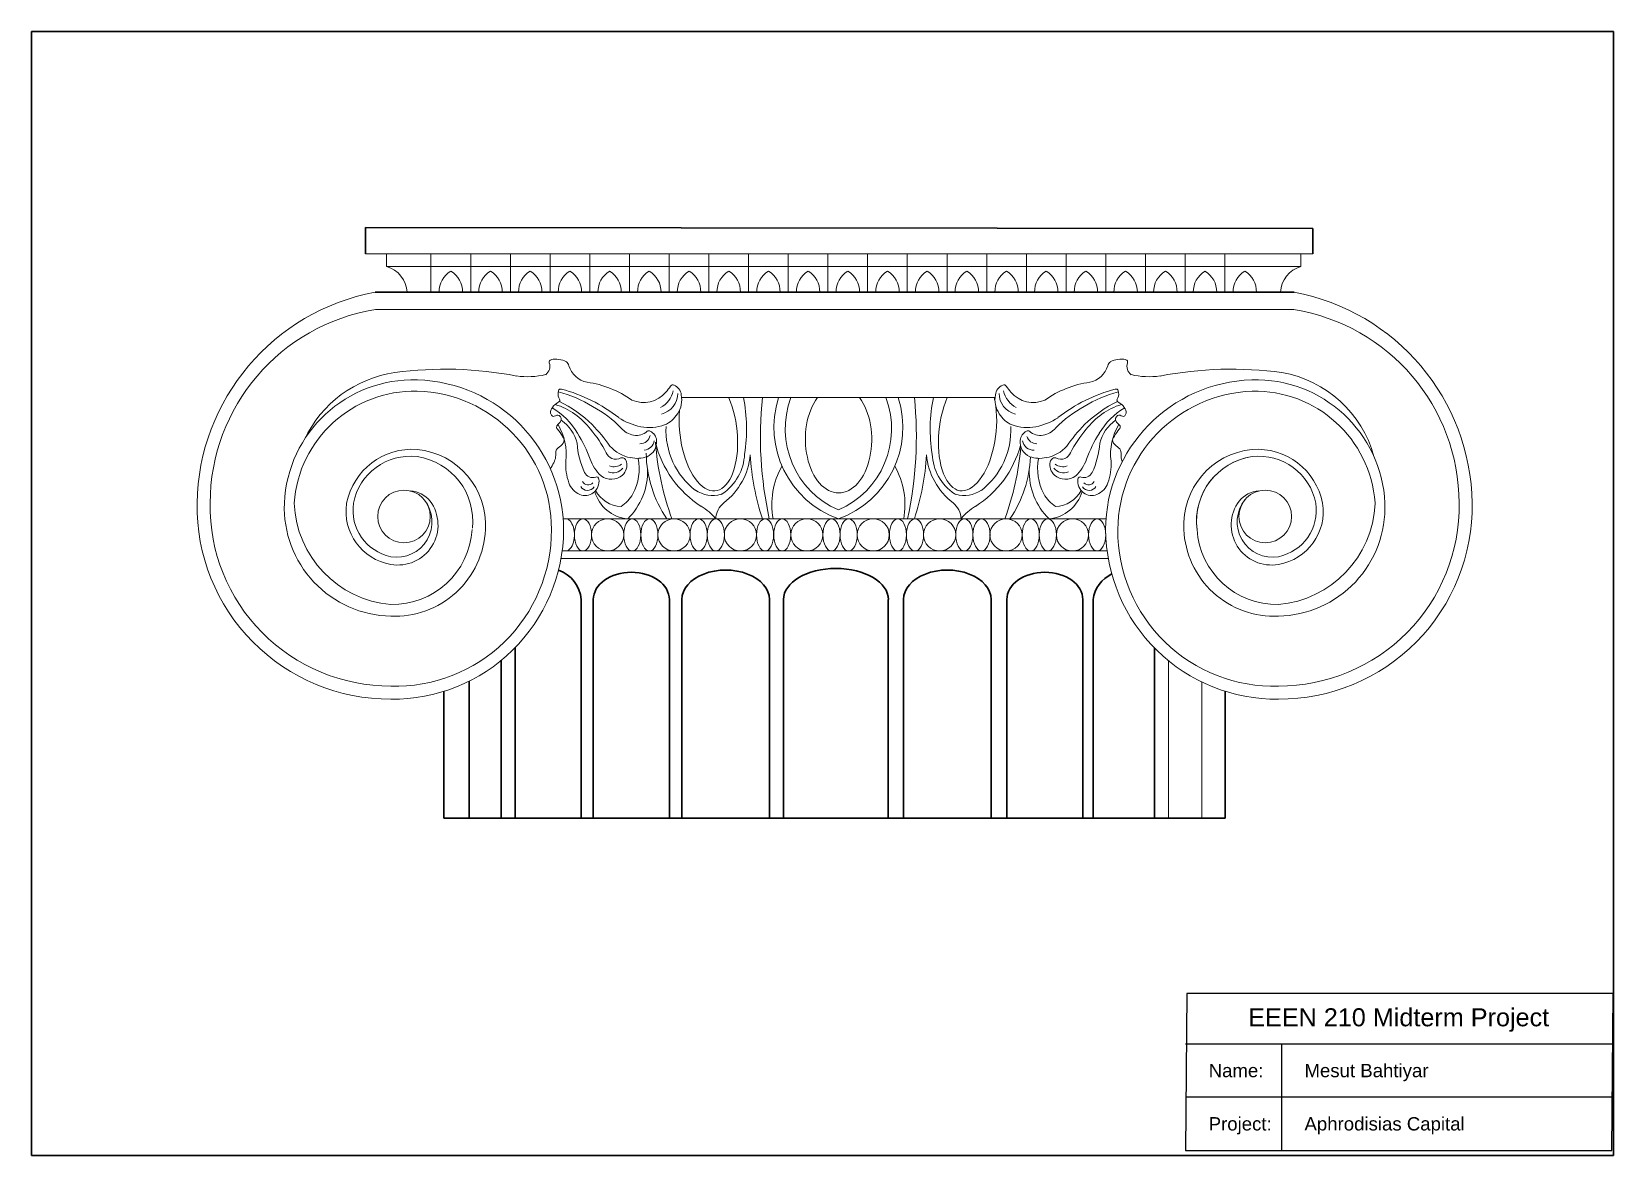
# Model space of a CAD drawing. Header units: millimetres. Extents: x -1 to 296, y 0 to 211.
import ezdxf
from ezdxf.enums import TextEntityAlignment as Align

# ---------------------------------------------------------------- set-up
doc = ezdxf.new("R2010")
doc.units = ezdxf.units.MM
doc.layers.add('Drawing', color=7, linetype='Continuous', lineweight=30)
doc.layers.add('Frame', color=30, linetype='Continuous', lineweight=30)
doc.styles.get("Standard").update_dxf_attribs({"font": 'arial.ttf'})

msp = doc.modelspace()

# ---------------------------------------------------------------- linework, layer by layer
for p, q in [((215.94, 21.09), (295.94, 21.09)), ((233.94, 21.09), (233.94, 1.09)), ((295.94, 11.09), (215.94, 11.09))]:
    msp.add_line(p, q)
msp.add_lwpolyline([(296.19, 30.58), (216.19, 30.58), (215.94, 1.09), (295.94, 1.09)], close=True)
at = {"layer": 'Drawing'}
for p, q in [((239.82, 174.14), (61.97, 174.36)), ((61.97, 174.36), (61.97, 169.4)), ((239.82, 169.4), (239.82, 174.14)), ((236.32, 162.2), (63.74, 162.2)), ((102.42, 104.5), (102.42, 63.48)), ((104.71, 104.51), (104.71, 63.49)), ((119, 104.51), (119, 63.49)), ((121.33, 104.51), (121.33, 63.49)), ((137.8, 104.51), (137.8, 63.49)), ((140.44, 104.51), (140.44, 63.49)), ((160.11, 104.51), (160.11, 63.49)), ((162.96, 104.51), (162.96, 63.49)), ((179.42, 104.51), (179.42, 63.49)), ((182.36, 104.51), (182.36, 63.49)), ((196.64, 104.51), (196.64, 63.49)), ((198.56, 104.51), (198.56, 63.49)), ((90.03, 63.49), (90.03, 95.48)), ((210.12, 63.49), (210.12, 95.38)), ((87.44, 93.1), (87.44, 63.49)), ((81.39, 89.18), (81.39, 63.49)), ((76.67, 63.49), (76.67, 87.28)), ((223.39, 63.49), (223.39, 87.28)), ((223.39, 63.49), (76.67, 63.49))]:
    msp.add_line(p, q, dxfattribs=at)
at = {"layer": 'Drawing', "lineweight": 5}
for p, q in [((239.82, 169.4), (61.97, 169.4)), ((65.91, 167.01), (65.91, 169.4)), ((74.24, 162.2), (74.24, 169.4)), ((81.69, 162.2), (81.69, 169.4)), ((89.15, 162.2), (89.15, 169.4)), ((96.6, 162.2), (96.6, 169.4)), ((104.05, 162.2), (104.05, 169.4)), ((111.51, 162.2), (111.51, 169.4)), ((118.96, 162.2), (118.96, 169.4)), ((126.41, 162.2), (126.41, 169.4)), ((133.87, 162.2), (133.87, 169.4)), ((141.32, 162.2), (141.32, 169.4)), ((148.77, 162.2), (148.77, 169.4)), ((156.23, 162.2), (156.23, 169.4)), ((163.68, 162.2), (163.68, 169.4)), ((171.13, 162.2), (171.13, 169.4)), ((178.59, 162.2), (178.59, 169.4)), ((186.04, 162.2), (186.04, 169.4)), ((193.49, 162.2), (193.49, 169.4)), ((200.95, 162.2), (200.95, 169.4)), ((208.4, 162.2), (208.4, 169.4)), ((215.85, 162.2), (215.85, 169.4)), ((223.31, 162.2), (223.31, 169.4)), ((237.58, 167.01), (237.58, 169.4)), ((237.58, 167.01), (65.91, 167.01)), ((180.16, 142.42), (121.31, 142.42)), ((200.99, 119.67), (99.07, 119.67)), ((201.19, 113.63), (98.87, 113.63)), ((201.41, 112.19), (98.65, 112.22))]:
    msp.add_line(p, q, dxfattribs=at)
at = {"layer": 'Drawing', "lineweight": 13}
msp.add_line((236.26, 158.95), (63.79, 158.95), dxfattribs=at)
at = {"layer": 'Drawing', "lineweight": 15}
for p, q in [((212.75, 92.99), (212.75, 63.49)), ((218.98, 63.49), (218.98, 89.03))]:
    msp.add_line(p, q, dxfattribs=at)
at = {"layer": 'Drawing', "lineweight": 13}
for centre in [(69.17, 120.11), (230.89, 120.11)]:
    msp.add_circle(centre, 4.94, dxfattribs=at)
at = {"layer": 'Drawing', "lineweight": 5}
for centre in [(107.4, 116.65), (119.87, 116.65), (132.34, 116.65), (144.81, 116.65), (157.28, 116.65), (169.75, 116.65), (182.22, 116.65), (194.69, 116.65)]:
    msp.add_circle(centre, 3.02, dxfattribs=at)
for centre, radius, start, end in [((64.48, 161.94), 5.27, 2.829, 74.2136), ((239.01, 161.94), 5.27, 105.7864, 177.171), ((80.3, 162.29), 4.53, 120.9334, 181.177), ((75.64, 162.29), 4.53, 358.808, 59.0064), ((87.75, 162.29), 4.53, 120.9936, 181.192), ((83.09, 162.29), 4.53, 358.823, 59.0666), ((95.21, 162.29), 4.53, 120.9334, 181.177), ((90.54, 162.29), 4.53, 358.808, 59.0064), ((102.66, 162.29), 4.53, 120.9936, 181.192), ((97.99, 162.29), 4.53, 358.823, 59.0666), ((110.12, 162.29), 4.53, 120.9334, 181.177), ((105.45, 162.29), 4.53, 358.808, 59.0064), ((117.56, 162.29), 4.53, 120.9936, 181.192), ((112.9, 162.29), 4.53, 358.823, 59.0666), ((125.02, 162.29), 4.53, 120.9334, 181.177), ((120.36, 162.29), 4.53, 358.808, 59.0064), ((132.47, 162.29), 4.53, 120.9936, 181.192), ((127.81, 162.29), 4.53, 358.823, 59.0666), ((139.93, 162.29), 4.53, 120.9334, 181.177), ((135.26, 162.29), 4.53, 358.808, 59.0064), ((147.38, 162.29), 4.53, 120.9936, 181.192), ((142.71, 162.29), 4.53, 358.823, 59.0666), ((154.83, 162.29), 4.53, 120.9334, 181.177), ((150.17, 162.29), 4.53, 358.808, 59.0064), ((162.28, 162.29), 4.53, 120.9936, 181.192), ((157.62, 162.29), 4.53, 358.823, 59.0666), ((169.74, 162.29), 4.53, 120.9334, 181.177), ((165.08, 162.29), 4.53, 358.808, 59.0064), ((177.19, 162.29), 4.53, 120.9936, 181.192), ((172.52, 162.29), 4.53, 358.823, 59.0666), ((184.65, 162.29), 4.53, 120.9334, 181.177), ((179.98, 162.29), 4.53, 358.808, 59.0064), ((192.1, 162.29), 4.53, 120.9936, 181.192), ((187.43, 162.29), 4.53, 358.823, 59.0666), ((199.55, 162.29), 4.53, 120.9334, 181.177), ((194.89, 162.29), 4.53, 358.808, 59.0064), ((207, 162.29), 4.53, 120.9936, 181.192), ((202.34, 162.29), 4.53, 358.823, 59.0666), ((214.46, 162.29), 4.53, 120.9334, 181.177), ((209.8, 162.29), 4.53, 358.808, 59.0064), ((221.91, 162.29), 4.53, 120.9936, 181.192), ((217.24, 162.29), 4.53, 358.823, 59.0666), ((229.37, 162.29), 4.53, 120.9936, 181.192), ((224.7, 162.29), 4.53, 358.823, 59.0666), ((98.54, 147.91), 1.68, 17.0182, 47.9191), ((202.93, 147.91), 1.68, 132.081, 162.9819), ((203.8, 145.2), 4.44, 78.431, 116.8353), ((204.6, 149.1), 0.45, 340.1465, 78.431), ((206.86, 148.29), 1.95, 160.1465, 233.4193), ((104.32, 149.58), 4.33, 195.7741, 259.6433), ((197.15, 149.58), 4.33, 280.3568, 344.2261), ((209.15, 162.13), 15.78, 257.3788, 277.2901), ((93.21, 123.08), 21, 57.2171, 76.4278), ((90.93, 114.87), 30.18, 52.0288, 75.0112), ((100.66, 125.84), 19.69, 54.9529, 81.5727), ((114.16, 146.95), 5.46, 246.2707, 320.049), ((115.16, 144.65), 4.65, 297.7768, 348.4195), ((116.52, 143.23), 4.04, 284.1028, 359.7824), ((111.68, 149.49), 8.99, 317.7752, 326.816), ((119.66, 144.28), 0.54, 66.9538, 146.816), ((118.98, 142.69), 2.27, 6.2021, 66.9538), ((116.74, 142), 4.59, 325.383, 11.7113), ((184.73, 142), 4.59, 168.2888, 214.6171), ((182.49, 142.69), 2.27, 113.0463, 173.798), ((184.95, 143.23), 4.04, 180.2178, 255.8973), ((181.81, 144.28), 0.54, 33.1841, 113.0463), ((186.31, 144.65), 4.65, 191.5806, 242.2233), ((189.79, 149.49), 8.99, 213.1841, 222.2249), ((187.31, 146.95), 5.46, 219.9512, 293.7294), ((200.81, 125.84), 19.69, 98.4274, 125.0472), ((210.54, 114.87), 30.18, 104.989, 127.9713), ((208.26, 123.08), 21, 103.5723, 122.783), ((202.85, 143.59), 0.45, 14.9544, 104.989), ((89.93, 128.68), 13.76, 30.8399, 59.2093), ((93.65, 128.51), 13.22, 37.0324, 72.683), ((87.37, 119.67), 24.63, 45.911, 63.5348), ((94.72, 122.03), 21.14, 43.9125, 62.201), ((104.27, 136.52), 29.23, 350.7649, 11.6344), ((207.74, 135.09), 71.65, 174.1309, 192.4296), ((156.85, 136.83), 18.22, 162.1451, 250.3792), ((157.37, 136.56), 16.62, 159.3595, 246.4467), ((144.1, 136.56), 16.62, 293.5528, 20.6401), ((144.62, 136.83), 18.22, 289.6203, 17.8544), ((93.73, 135.09), 71.65, 347.5705, 5.8693), ((197.2, 136.52), 29.23, 168.3657, 189.2352), ((206.75, 122.03), 21.14, 117.7991, 136.0877), ((214.1, 119.67), 24.63, 116.4653, 134.0891), ((207.82, 128.51), 13.22, 107.3171, 142.9677), ((211.54, 128.68), 13.76, 120.7908, 149.1602), ((94.54, 132.14), 7.32, 13.5601, 55.4966), ((81.08, 114.67), 32.62, 34.8716, 44.0719), ((116.39, 149.4), 12.77, 237.3184, 257.5191), ((113.17, 139.6), 4.34, 221.9883, 258.2351), ((115.18, 146.02), 9.21, 260.3526, 288.5822), ((116.14, 141.98), 5.09, 292.8013, 329.4255), ((132.65, 136.3), 14.29, 177.2225, 232.1726), ((168.82, 136.3), 14.29, 307.8276, 2.7776), ((185.33, 141.98), 5.09, 210.5747, 247.1989), ((186.29, 146.02), 9.21, 251.418, 279.6475), ((185.08, 149.4), 12.77, 282.4811, 302.6817), ((188.3, 139.6), 4.34, 281.765, 318.0119), ((220.39, 114.67), 32.62, 135.9283, 145.1285), ((206.93, 132.14), 7.32, 124.5035, 166.44), ((212.75, 131.81), 10.9, 149.2616, 186.9885), ((118.29, 135.22), 16.69, 184.6894, 204.3282), ((81.01, 122.52), 24.58, 19.8961, 32.5171), ((86.59, 121.61), 23.05, 26.9794, 40.1582), ((112.78, 138.31), 3.01, 260.6716, 313.2852), ((113.45, 135.77), 2.01, 270.6814, 346.2517), ((114.1, 134.65), 2.09, 274.7022, 351.0877), ((113.55, 134.12), 3.07, 294.1067, 4.9658), ((115.15, 135.47), 0.723, 69.7602, 115.7593), ((114.37, 134.15), 2.25, 6.1026, 62.7403), ((135.64, 138.7), 19.81, 193.6076, 237.4306), ((169, 137.87), 52.75, 184.161, 200.1807), ((187.92, 134.12), 3.07, 175.0344, 245.8934), ((187.1, 134.15), 2.25, 117.2598, 173.8975), ((187.37, 134.65), 2.09, 188.9124, 274.1656), ((186.32, 135.47), 0.723, 64.2408, 110.2399), ((188.02, 135.77), 2.01, 198.5309, 269.3188), ((188.69, 138.31), 3.01, 226.715, 279.3285), ((214.88, 121.61), 23.05, 139.8419, 153.0207), ((220.46, 122.52), 24.58, 147.483, 160.1041), ((183.18, 135.22), 16.69, 335.6719, 355.3107), ((112.16, 133.82), 8.56, 200.05, 225.5644), ((109.25, 133.09), 2.36, 205.6026, 243.1626), ((112.9, 137.79), 6.75, 221.479, 259.8994), ((108.89, 133.37), 2.49, 253.5116, 293.8687), ((110.12, 130.6), 0.54, 65.7402, 113.8687), ((109.88, 130.07), 1.12, 14.2722, 65.7402), ((112.96, 136.81), 5.79, 257.6096, 288.6032), ((102.79, 129.15), 10.54, 332.7845, 10.2071), ((137.09, 132.26), 22.44, 180.7676, 214.1406), ((123.67, 132.22), 9.46, 303.7389, 357.6269), ((121.67, 132.72), 12.55, 306.8887, 355.2172), ((182.81, 134.73), 48.73, 183.5963, 197.9971), ((118.66, 134.73), 48.73, 342.003, 356.4038), ((179.8, 132.72), 12.55, 184.7829, 233.1114), ((177.8, 132.22), 9.46, 182.3732, 236.2612), ((165.83, 138.7), 19.81, 302.5695, 344.5856), ((132.47, 137.87), 52.75, 339.8194, 354.8585), ((164.38, 132.26), 22.44, 325.8595, 357.4748), ((188.51, 136.81), 5.79, 251.3969, 282.3906), ((198.68, 129.15), 10.54, 169.7931, 207.2156), ((188.57, 137.79), 6.75, 280.1007, 318.5211), ((191.59, 130.07), 1.12, 114.26, 165.728), ((191.35, 130.6), 0.54, 66.1315, 114.26), ((192.58, 133.37), 2.49, 246.1315, 286.4886), ((192.22, 133.09), 2.36, 296.8375, 334.3975), ((189.31, 133.82), 8.56, 314.4358, 339.9501), ((109.98, 129.94), 10.45, 177.0181, 199.553), ((104.6, 129.11), 1.7, 206.6727, 289.3398), ((108.07, 130.29), 3.2, 233.7095, 311.2257), ((108.45, 130.55), 2.27, 245.6767, 323.614), ((108.6, 131.67), 2.24, 248.5045, 309.6042), ((108.41, 129.81), 2.62, 312.6135, 11.7922), ((102.46, 128.55), 12.45, 314.4864, 1.8085), ((152.99, 122.29), 14.76, 150.4751, 190.23), ((148.48, 122.29), 14.76, 349.7701, 29.525), ((199.01, 128.55), 12.45, 178.1916, 225.5137), ((193.06, 129.81), 2.62, 168.2079, 227.3866), ((193.02, 130.55), 2.27, 216.3861, 294.3234), ((193.4, 130.29), 3.2, 228.7744, 306.2906), ((192.87, 131.67), 2.24, 230.3959, 291.4957), ((196.87, 129.11), 1.7, 250.6603, 333.3274), ((191.49, 129.94), 10.45, 340.4471, 2.982), ((103.49, 127.51), 3.53, 197.6693, 248.3958), ((103.65, 126.45), 1.46, 208.7572, 326.7194), ((103.76, 127.29), 1.24, 211.5502, 314.6375), ((102.87, 126.81), 2.92, 308.8876, 6.3177), ((111.81, 126.73), 7.09, 195.6847, 264.8823), ((110.17, 127.73), 5.75, 208.64, 267.6921), ((105.3, 127.06), 0.47, 9.3631, 106.5732), ((127.14, 130.07), 6.01, 237.1344, 285.0435), ((174.33, 130.07), 6.01, 254.9566, 302.8658), ((189.66, 126.73), 7.09, 275.1178, 344.3154), ((191.3, 127.73), 5.75, 272.308, 331.3601), ((198.6, 126.81), 2.92, 173.6824, 231.1126), ((196.17, 127.06), 0.47, 73.4269, 170.637), ((197.82, 126.45), 1.46, 213.2807, 331.2429), ((197.71, 127.29), 1.24, 225.3626, 328.4499), ((197.98, 127.51), 3.53, 291.6043, 342.3308), ((103.18, 126.52), 2.49, 246.6085, 307.5499), ((106.17, 127.78), 6.91, 303.076, 330.105), ((120.12, 113.63), 9.69, 38.6074, 59.9238), ((131.87, 119.46), 4.18, 129.6007, 177.0711), ((128.51, 124.98), 0.75, 285.0435, 303.7816), ((169.6, 119.46), 4.18, 2.9291, 50.3995), ((172.96, 124.98), 0.75, 236.2185, 254.9566), ((181.35, 113.63), 9.69, 120.0763, 141.3927), ((195.3, 127.78), 6.91, 209.8952, 236.9241), ((198.29, 126.52), 2.49, 232.4502, 293.3916)]:
    msp.add_arc(centre, radius, start, end, dxfattribs=at)
at = {"layer": 'Drawing', "lineweight": 13}
for centre, radius, start, end in [((71.23, 121.96), 40.93, 100.5449, 179.0785), ((228.83, 121.96), 40.93, 0.9215, 79.4551), ((69.63, 122.55), 36.86, 99.1142, 179.9357), ((230.42, 122.55), 36.86, 0.0652, 80.8849), ((94.61, 148.29), 1.95, 306.5808, 19.8536), ((96.87, 149.1), 0.45, 101.569, 199.8535), ((97.67, 145.2), 4.44, 63.1648, 101.5691), ((70.91, 121.53), 24.23, 88.1506, 177.4882), ((70.74, 124.96), 22.42, 98.4331, 154.575), ((76.87, 76.73), 71.03, 79.0796, 97.6166), ((70.85, 117.46), 28.3, 0.3605, 88.2956), ((92.32, 162.13), 15.78, 262.71, 282.6213), ((229.2, 117.46), 28.3, 91.7044, 179.6395), ((224.6, 76.73), 71.03, 82.3835, 100.9205), ((229.15, 121.53), 24.23, 2.5219, 91.8494), ((230.19, 125.59), 21.88, 15.3611, 79.9175), ((71.1, 121.02), 22.61, 88.6245, 176.0264), ((70.98, 117.76), 25.87, 359.7382, 88.5431), ((98.62, 143.59), 0.45, 75.0112, 165.0457), ((229.42, 117.42), 26.22, 92.191, 179.5277), ((228.96, 121.02), 22.61, 4.1976, 91.3755), ((88.72, 131.81), 10.9, 353.0116, 30.7385), ((70.69, 120.2), 12.52, 85.6336, 168.8705), ((70.34, 120.57), 10.85, 83.128, 169.2553), ((70.26, 118.53), 14.23, 356.4183, 84.4192), ((69.84, 119.23), 12.24, 353.7706, 81.5297), ((229.8, 118.53), 14.23, 95.5808, 183.5817), ((230.22, 119.23), 12.24, 98.4703, 186.2294), ((229.37, 120.2), 12.52, 10.9787, 94.3664), ((229.71, 120.57), 10.85, 10.7447, 96.872), ((70.11, 119.83), 5.07, 38.616, 87.1215), ((66.54, 122.06), 36.24, 179.1123, 270.2479), ((66.54, 122.06), 33.78, 179.098, 270.2479), ((67.1, 121.8), 20.41, 177.793, 268.8624), ((68.43, 123.39), 19.9, 182.309, 264.9887), ((68.36, 121.05), 10.08, 171.4075, 260.4715), ((59.88, 122.33), 1.5, 168.8705, 171.4075), ((68.52, 121.3), 8.93, 171.7131, 258.1889), ((67.8, 119.1), 6.64, 260.3345, 38.7505), ((68.04, 118.51), 7.52, 259.6702, 36.645), ((232.02, 118.51), 7.52, 143.355, 280.3298), ((232.25, 119.1), 6.64, 141.2495, 279.6655), ((233.51, 122.06), 36.24, 269.7521, 0.8877), ((231.54, 121.3), 8.93, 281.8111, 8.2869), ((231.7, 121.05), 10.08, 279.5285, 8.7829), ((233.51, 122.06), 33.78, 269.7521, 0.902), ((232.96, 121.8), 20.41, 271.1376, 2.195), ((231.63, 123.39), 19.9, 275.0113, 357.4352), ((250.01, 122.57), 1.5, 357.4352, 4.1976), ((251.86, 122.53), 1.5, 2.195, 2.5219), ((66.97, 118.6), 15.03, 268.9297, 356.3354), ((67.47, 118.37), 17, 267.3604, 357.5164), ((67.63, 117.48), 29.22, 268.1508, 0.3028), ((67.09, 117.87), 32.06, 269.304, 359.5775), ((232.97, 117.87), 32.06, 180.4225, 270.696), ((232.42, 117.48), 29.22, 179.6972, 271.8492), ((232.58, 118.37), 17, 182.4836, 272.6396), ((233.09, 118.6), 15.03, 183.6646, 271.0703)]:
    msp.add_arc(centre, radius, start, end, dxfattribs=at)
at = {"layer": 'Drawing', "lineweight": 15}
for centre, radius, start, end in [((230.22, 119.23), 12.24, 98.483, 187.4519), ((229.95, 119.83), 5.07, 92.8785, 141.384)]:
    msp.add_arc(centre, radius, start, end, dxfattribs=at)
at = {"layer": 'Drawing'}
for centre, radius, start, end in [((96.15, 104.09), 6.28, 3.8047, 71.1545), ((204.74, 103.67), 6.24, 115.3707, 172.292)]:
    msp.add_arc(centre, radius, start, end, dxfattribs=at)
at = {"layer": 'Drawing', "lineweight": 5}
for centre, major_axis, ratio, start_param, end_param in [((126.32, 136.05), (1.35, -11.14), 0.478401, 4.284245, 8.401769), ((150.77, 134.6), (0.04, -10.08), 0.618187, 3.822706, 8.739242), ((99.56, 116.65), (0, -3.02), 0.531941, 6.140944, 9.447718)]:
    msp.add_ellipse(centre, major_axis=major_axis, ratio=ratio, start_param=start_param, end_param=end_param, dxfattribs=at)
at = {"layer": 'Drawing', "lineweight": 5, "extrusion": (0, 0, -1)}
for start_param, end_param in [(4.213241, 8.401769), (4.049231, 4.124011)]:
    msp.add_ellipse((174.99, 136.07), major_axis=(-1.35, -11.14), ratio=0.475809, start_param=start_param, end_param=end_param, dxfattribs=at)
at = {"layer": 'Drawing', "lineweight": 5}
for centre in [(102.78, 116.65), (112.03, 116.65), (115.25, 116.65), (124.5, 116.65), (127.72, 116.65), (136.97, 116.65), (140.19, 116.65), (149.44, 116.65), (152.66, 116.65), (161.91, 116.65), (165.13, 116.65), (174.38, 116.65), (177.6, 116.65), (186.85, 116.65), (190.07, 116.65), (199.32, 116.65)]:
    msp.add_ellipse(centre, major_axis=(0, -3.02), ratio=0.531941, dxfattribs=at)
at = {"layer": 'Drawing'}
for centre, major_axis, ratio, start_param, end_param in [((129.57, 104.51), (8.23, 0), 0.672541, 0, 3.141593), ((150.28, 104.51), (-9.84, 0), 0.59355, 3.141593, 6.283185), ((171.19, 104.51), (8.23, 0), 0.672541, 0, 3.141593), ((111.86, 104.51), (-7.14, 0), 0.716049, 3.141593, 6.283185), ((189.5, 104.51), (-7.14, 0), 0.716049, 3.141593, 6.283185)]:
    msp.add_ellipse(centre, major_axis=major_axis, ratio=ratio, start_param=start_param, end_param=end_param, dxfattribs=at)
at = {"layer": 'Drawing', "lineweight": 13}
msp.add_open_spline([(98.19, 143.7), (98.1, 143.24), (97.98, 142.63), (98.65, 141.82), (97.26, 141.06), (96.26, 139.76), (97.29, 138.66), (98.16, 139.55), (99.25, 137.86), (97.41, 137.15), (98.3, 136.14), (98.76, 135.45), (99.44, 134.32), (98.7, 133.31), (97.48, 132.64), (97.87, 131.13), (97.11, 129.81), (96.67, 129.04)], degree=3, knots=[0.138711, 0.138711, 0.138711, 0.138711, 0.591585, 0.737118, 1.03383, 1.811933, 1.97697, 2.289651, 2.654484, 3.232523, 3.350391, 3.871244, 4.139957, 4.570821, 4.949026, 5.389496, 5.992746, 5.992746, 5.992746, 5.992746], dxfattribs=at)
at = {"layer": 'Drawing', "lineweight": 5}
msp.add_open_spline([(203.28, 143.7), (203.41, 143.24), (203.48, 142.63), (202.82, 141.82), (204.21, 141.06), (205.21, 139.76), (204.18, 138.66), (203.31, 139.55), (202.22, 137.86), (204.06, 137.15), (203.17, 136.14), (202.73, 135.45), (201.99, 134.32), (202.79, 133.3), (203.97, 132.66), (203.73, 131.39), (203.94, 130.69), (204.05, 130.43)], degree=3, knots=[0.138711, 0.138711, 0.138711, 0.138711, 0.591585, 0.737118, 1.03383, 1.811933, 1.97697, 2.289651, 2.654484, 3.232523, 3.350391, 3.871244, 4.139957, 4.570821, 4.949026, 5.389496, 5.677263, 5.677263, 5.677263, 5.677263], dxfattribs=at)
at = {"layer": 'Frame'}
msp.add_lwpolyline([(-0.75, 211.12), (296.25, 211.12), (296.25, 0.17), (-0.75, 0.17)], close=True, dxfattribs=at)

# ---------------------------------------------------------------- texts
msp.add_text('EEEN 210 Midterm Project', height=3.3857).set_placement((255.94, 26.09), align=Align.MIDDLE_CENTER)
for s, p in [('Name:', (220.26, 16.09)), ('Mesut Bahtiyar', (238.25, 16.09)), ('Project:', (220.26, 6.09)), ('Aphrodisias Capital', (238.25, 6.09))]:
    msp.add_text(s, height=2.5).set_placement(p, align=Align.MIDDLE_LEFT)

doc.saveas('drawing.dxf')
